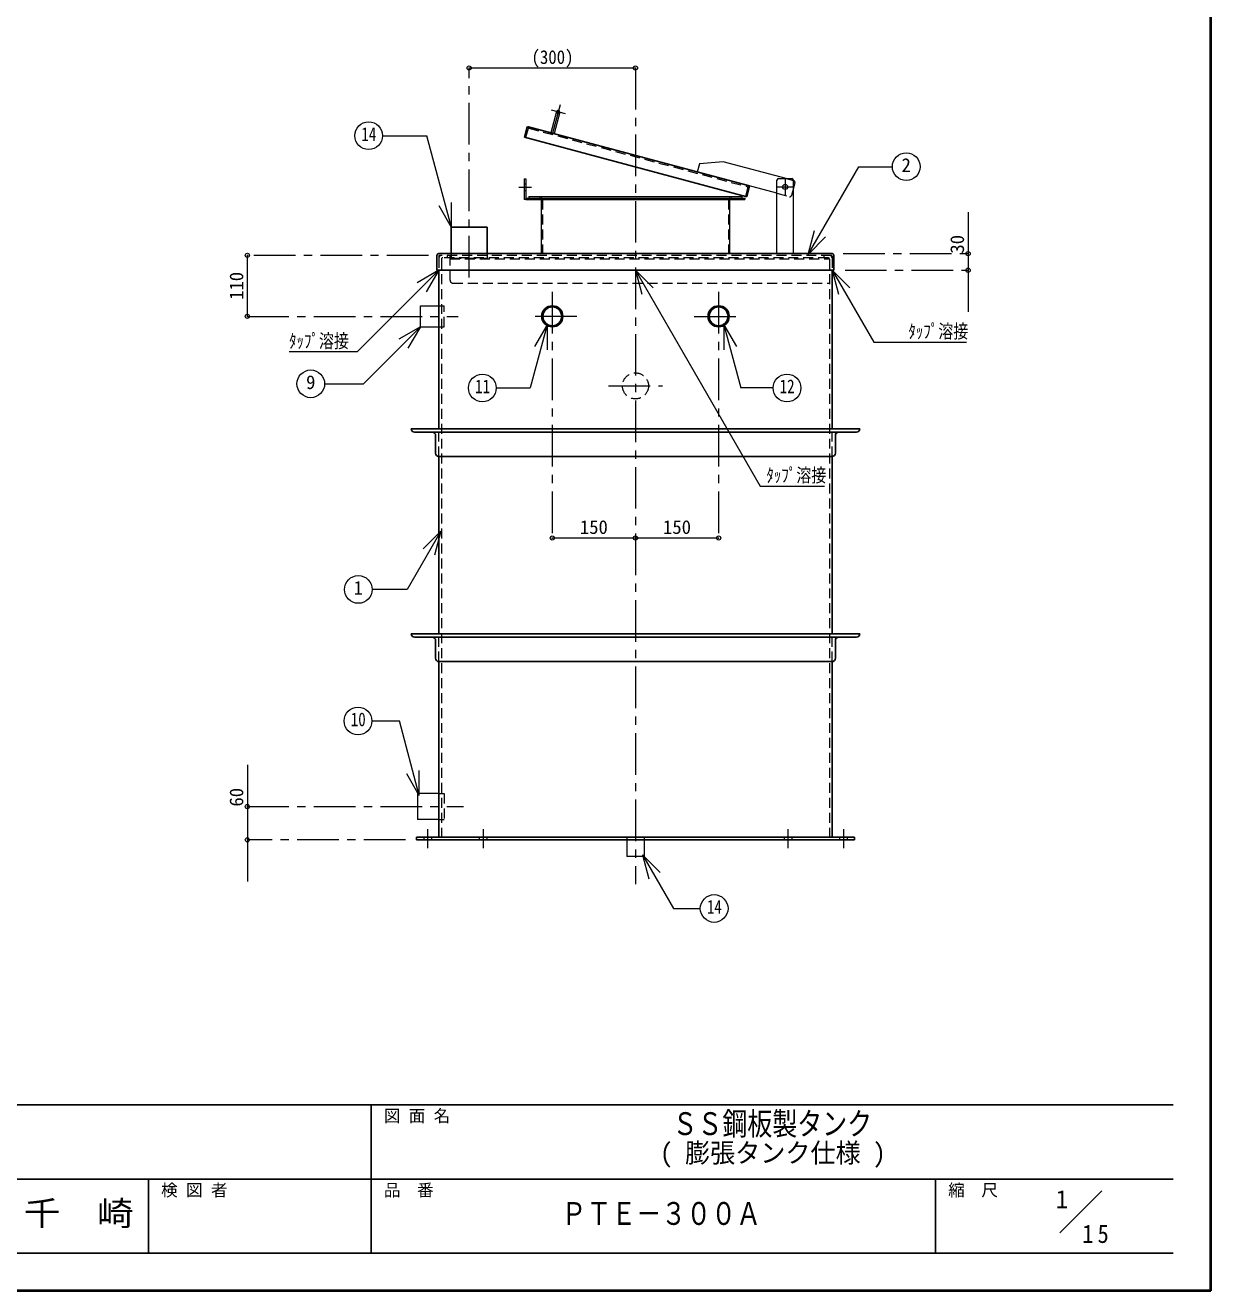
# Model space of a CAD drawing. Units: millimetres at full size, sheet at 1:15. Extents: x -3184 to 2891, y -2037 to 2178.
# Drawn here: x 753 to 2891, y -2037 to 246 of the extents above; entities that cross this region are included whole.
import ezdxf
from ezdxf.enums import TextEntityAlignment as Align

# ---------------------------------------------------------------- set-up
doc = ezdxf.new("R2010")
doc.units = ezdxf.units.MM
doc.header["$LTSCALE"] = 15
doc.header["$PDMODE"] = 32
doc.header["$PDSIZE"] = 7.5
doc.linetypes.add('CHAIN1', pattern=[8, 5, -1, 1, -1])
doc.linetypes.add('DASHED1', pattern=[1.8, 1.2, -0.6])
doc.layers.add('0-0', color=7, linetype='Continuous', lineweight=18)
doc.styles.add('ＭＳ ゴシック', font='')
doc.styles.get('ＭＳ ゴシック').set_extended_font_data('MS Gothic')

msp = doc.modelspace()

# ---------------------------------------------------------------- linework, layer by layer
at = {"layer": '0-0', "color": 1, "lineweight": 40}
for q in [(2890.8, 2177.87), (-3184.2, -2037.13)]:
    msp.add_line((2890.8, -2037.13), q, dxfattribs=at)
at = {"layer": '0-0', "color": 4, "lineweight": 9}
for p, q in [((1853.3, 168.87), (1553.3, 168.87)), ((1968.75, -4.22), (1964.87, -18.71)), ((2011.27, -0.08), (1968.75, -4.22)), ((2125.27, -30.63), (2011.27, -0.08)), ((1652.8, -30.93), (1655.8, -30.93)), ((1652.8, -30.93), (1652.8, -68.23)), ((1655.8, -30.93), (1655.8, -65.93)), ((2108.3, -57.14), (2056.82, -43.35)), ((2138.77, -34.25), (2138.3, -34.12)), ((2140.89, -37.92), (2138.3, -47.6)), ((1655.8, -68.23), (1652.8, -68.23)), ((1683.5, -69.38), (1683.5, -165.93)), ((2023.1, -69.38), (2023.1, -165.93)), ((2453.3, -90.93), (2453.3, -270.93)), ((1153.3, -279.13), (1153.3, -169.13)), ((1853.3, -679.13), (1703.3, -679.13)), ((2003.3, -679.13), (1853.3, -679.13)), ((1153.3, -1088.63), (1153.3, -1298.63))]:
    msp.add_line(p, q, dxfattribs=at)
at = {"layer": '0-0', "color": 4, "linetype": 'CHAIN1', "lineweight": 9}
for p, q in [((1553.3, -209.13), (1553.3, 168.87)), ((1853.3, 168.87), (1853.3, -1303.63)), ((1701.38, 93.3), (1726.49, 86.58)), ((1717.3, 102.5), (1703.58, 51.3)), ((2108.8, -45.63), (2137.8, -45.63)), ((2123.3, -31.13), (2123.3, -60.13)), ((1665.8, -46.93), (1642.8, -46.93)), ((1480.1, -169.13), (1153.3, -169.13)), ((2228.1, -165.93), (2453.3, -165.93)), ((2231.3, -195.93), (2453.3, -195.93)), ((1703.3, -235.13), (1703.3, -679.13)), ((2003.3, -235.13), (2003.3, -679.13)), ((1153.3, -279.13), (1533.3, -279.13)), ((1747.3, -279.13), (1659.3, -279.13)), ((1959.3, -279.13), (2047.3, -279.13)), ((1804.8, -404.63), (1901.8, -404.63)), ((1153.3, -1163.63), (1543.3, -1163.63)), ((1478.3, -1204.13), (1478.3, -1238.63)), ((1578.3, -1204.13), (1578.3, -1238.63)), ((2128.3, -1204.13), (2128.3, -1238.63)), ((2228.3, -1204.13), (2228.3, -1238.63)), ((1438.3, -1223.63), (1153.3, -1223.63))]:
    msp.add_line(p, q, dxfattribs=at)
at = {"layer": '0-0'}
for p, q in [((1711.04, 90.72), (1700.69, 52.08)), ((1716.84, 89.16), (1706.48, 50.53)), ((1396.97, 46.7), (1477.21, 46.7)), ((1521.6, -118.97), (1477.21, 46.7)), ((2108.3, -165.93), (2108.3, -33.63)), ((2111.3, -30.63), (2135.3, -30.63)), ((2138.3, -165.93), (2138.3, -33.63)), ((1655.8, -65.93), (2050.8, -65.93)), ((1660.8, -62.93), (2045.8, -62.93)), ((1660.8, -62.93), (1660.8, -65.93)), ((2045.8, -65.93), (2045.8, -62.93)), ((2050.8, -65.93), (2050.8, -68.23)), ((1521.6, -118.97), (1499.1, -80)), ((1521.6, -118.97), (1521.6, -73.97)), ((2164.5, -167.51), (2176.15, -124.04)), ((2164.5, -167.51), (2196.32, -135.69)), ((1498.5, -195.93), (1459.53, -218.43)), ((1498.5, -195.93), (1476, -234.9)), ((1853.3, -195.93), (1864.94, -239.4)), ((1853.3, -195.93), (1885.12, -227.75)), ((2208.1, -195.93), (2219.74, -239.4)), ((2208.1, -195.93), (2239.92, -227.75)), ((1465.3, -298.13), (1465.3, -260.13)), ((1465.3, -260.13), (1498.8, -260.13)), ((1693.87, -294.55), (1663.37, -408.38)), ((1693.87, -294.55), (1671.37, -333.53)), ((1693.87, -294.55), (1693.87, -339.55)), ((2012.73, -294.55), (2012.73, -339.55)), ((2012.73, -294.55), (2035.23, -333.53)), ((2012.73, -294.55), (2043.21, -408.32)), ((1465.51, -297.86), (1362.46, -400.9)), ((1465.51, -297.86), (1426.54, -320.36)), ((1465.51, -297.86), (1443.01, -336.83)), ((1465.3, -298.13), (1498.8, -298.13)), ((1292.66, -400.9), (1362.46, -400.9)), ((1602.25, -408.38), (1663.37, -408.38)), ((2101.52, -408.32), (2043.21, -408.32)), ((1502.16, -666.59), (1470.34, -698.41)), ((1502.16, -666.59), (1490.52, -710.05)), ((1377.95, -1009.19), (1427.42, -1009.19)), ((1463.43, -1143.57), (1427.42, -1009.19)), ((1463.43, -1143.57), (1440.93, -1104.6)), ((1463.43, -1143.57), (1463.43, -1098.57)), ((1460.3, -1140.13), (1460.3, -1187.13)), ((1498.8, -1140.13), (1460.3, -1140.13)), ((1498.8, -1187.13), (1460.3, -1187.13)), ((1837.8, -1222.13), (1837.8, -1253.63)), ((1868.8, -1222.13), (1868.8, -1253.63)), ((1868.8, -1253.63), (1837.8, -1253.63)), ((1865.85, -1250.65), (1897.67, -1282.47)), ((1865.85, -1250.65), (1877.5, -1294.12)), ((2618.97, -1932.89), (2694.73, -1857.13))]:
    msp.add_line(p, q, dxfattribs=at)
at = {"layer": '0-0', "color": 5, "lineweight": 25}
for p, q in [((1657.59, 61.25), (1653.01, 44.15)), ((2056.82, -43.35), (1660.41, 62.87)), ((1653.01, 44.15), (2053.87, -63.26)), ((2058.45, -46.16), (2053.87, -63.26)), ((1520.8, -118.13), (1585.8, -118.13)), ((1520.8, -165.93), (1520.8, -118.13)), ((1585.8, -165.93), (1585.8, -118.13)), ((1495.3, -169.13), (1495.3, -195.93)), ((2208.1, -165.93), (1498.5, -165.93)), ((2211.3, -169.13), (2211.3, -195.93)), ((2211.3, -195.93), (1495.3, -195.93)), ((1498.8, -195.93), (1498.8, -482.13)), ((2207.8, -195.93), (2207.8, -482.13)), ((1448.8, -482.13), (2257.8, -482.13)), ((2251.8, -488.13), (1454.8, -488.13)), ((1492.8, -494.13), (1492.8, -526.13)), ((2213.8, -494.13), (2213.8, -526.13)), ((1498.8, -532.13), (1498.8, -852.13)), ((2207.8, -532.13), (1498.8, -532.13)), ((2207.8, -532.13), (2207.8, -852.13)), ((1448.8, -852.13), (2257.8, -852.13)), ((2251.8, -858.13), (1454.8, -858.13)), ((1492.8, -864.13), (1492.8, -896.13)), ((2213.8, -864.13), (2213.8, -896.13)), ((1498.8, -902.13), (1498.8, -1219.13)), ((2207.8, -902.13), (1498.8, -902.13)), ((2207.8, -902.13), (2207.8, -1219.13)), ((1458.3, -1219.13), (1458.3, -1223.63)), ((1458.3, -1223.63), (2248.3, -1223.63))]:
    msp.add_line(p, q, dxfattribs=at)
at = {"layer": '0-0', "linetype": 'DASHED1'}
for p, q in [((1659.51, 59.54), (1655.23, 43.55)), ((1660.92, 60.35), (2055.12, -45.27)), ((2055.93, -46.68), (2051.65, -62.67)), ((1498.5, -170.73), (1498.5, -195.93)), ((1498.8, -173.63), (1498.8, -195.93)), ((2206.5, -169.13), (1500.1, -169.13)), ((1503.3, -175.88), (1503.3, -1219.13)), ((2201.05, -173.63), (1505.55, -173.63)), ((1513.8, -169.13), (1513.8, -173.63)), ((1585.8, -165.93), (1585.8, -174.13)), ((2192.8, -169.13), (2192.8, -173.63)), ((2203.3, -175.88), (2203.3, -1219.13)), ((2207.8, -173.63), (2207.8, -195.93)), ((2208.1, -170.73), (2208.1, -195.93)), ((1498.8, -532.13), (1498.8, -482.13)), ((2207.8, -532.13), (2207.8, -482.13)), ((1498.8, -902.13), (1498.8, -852.13)), ((2207.8, -902.13), (2207.8, -852.13)), ((1571.3, -1219.13), (1571.3, -1223.63)), ((1585.3, -1219.13), (1585.3, -1223.63)), ((2121.3, -1219.13), (2121.3, -1223.63)), ((2135.3, -1219.13), (2135.3, -1223.63))]:
    msp.add_line(p, q, dxfattribs=at)
at = {"layer": '0-0', "color": 4, "linetype": 'DASHED1', "lineweight": 9}
for p, q in [((1661.81, 62.5), (1661.21, 60.27)), ((1670.98, 60.04), (1670.39, 57.82)), ((1655.8, -40.93), (1652.8, -40.93)), ((2125.27, -30.63), (2138.3, -34.12)), ((1655.8, -52.93), (1652.8, -52.93)), ((1680.8, -62.93), (1680.8, -65.93)), ((1685.8, -68.23), (1685.8, -169.13)), ((2020.8, -68.23), (2020.8, -169.13)), ((2025.8, -65.93), (2025.8, -62.93)), ((2108.3, -57.14), (2131.01, -63.22)), ((2138.3, -47.6), (2134.68, -61.1)), ((1513.8, -169.13), (1513.8, -173.63)), ((1518.8, -214.13), (1518.8, -169.13)), ((1518.8, -175.13), (2203.3, -175.13)), ((2192.8, -169.13), (2192.8, -173.63)), ((1523.8, -219.13), (2203.3, -219.13)), ((1498.8, -260.13), (1508.3, -260.13)), ((1508.3, -298.13), (1508.3, -260.13)), ((1498.8, -298.13), (1508.3, -298.13)), ((1498.8, -1140.13), (1508.3, -1140.13)), ((1508.3, -1140.13), (1508.3, -1187.13)), ((1498.8, -1187.13), (1508.3, -1187.13)), ((1471.3, -1219.13), (1471.3, -1223.63)), ((1485.3, -1219.13), (1485.3, -1223.63)), ((1837.8, -1219.13), (1837.8, -1222.13)), ((1868.8, -1219.13), (1868.8, -1222.13)), ((2221.3, -1219.13), (2221.3, -1223.63)), ((2235.3, -1219.13), (2235.3, -1223.63))]:
    msp.add_line(p, q, dxfattribs=at)
at = {"layer": '0-0', "color": 6, "lineweight": 25}
for p, q in [((-3116.7, -1701.77), (2823.3, -1701.77)), ((1376.87, -1969.63), (1376.87, -1701.77)), ((2823.3, -1835.7), (-230.27, -1835.7)), ((975.08, -1969.63), (975.08, -1835.7)), ((2394.73, -1969.63), (2394.73, -1835.7)), ((2823.3, -1969.63), (-3116.7, -1969.63))]:
    msp.add_line(p, q, dxfattribs=at)
at = {"layer": '0-0'}
for points in [[(2164.5, -167.51), (2255.93, -9.14), (2316.66, -9.14)], [(1655.8, -65.93), (1655.8, -68.23), (2050.8, -68.23)], [(1498.5, -195.93), (1351.1, -343.33), (1228.4, -343.33)], [(1853.3, -195.93), (2078.23, -585.52), (2194.44, -585.52)], [(2208.1, -195.93), (2283.13, -325.89), (2450.53, -325.89)], [(1502.16, -666.59), (1441.35, -771.92), (1378.48, -771.92)], [(1865.85, -1250.65), (1921.78, -1347.52), (1970.24, -1347.52)]]:
    msp.add_lwpolyline(points, dxfattribs=at)
at = {"layer": '0-0', "linetype": 'DASHED1'}
msp.add_lwpolyline([(1520.8, -165.93), (1520.8, -174.13), (1585.8, -174.13)], dxfattribs=at)
at = {"layer": '0-0', "color": 5, "lineweight": 25}
msp.add_lwpolyline([(1458.3, -1219.13), (2248.3, -1219.13), (2248.3, -1223.63)], dxfattribs=at)
at = {"layer": '0-0'}
for centre, radius in [((1371.97, 46.7), 25), ((2341.66, -9.14), 25), ((2123.3, -45.63), 4.5), ((1267.66, -400.9), 25), ((1577.25, -408.38), 25), ((2126.52, -408.32), 25), ((1353.48, -771.92), 25), ((1352.95, -1009.19), 25), ((1995.24, -1347.52), 25)]:
    msp.add_circle(centre, radius, dxfattribs=at)
at = {"layer": '0-0', "color": 5, "lineweight": 25}
for centre, radius in [((1703.3, -279.13), 19), ((1703.3, -279.13), 17), ((2003.3, -279.13), 19), ((2003.3, -279.13), 17)]:
    msp.add_circle(centre, radius, dxfattribs=at)
at = {"layer": '0-0', "color": 4, "linetype": 'DASHED1', "lineweight": 9}
msp.add_circle((1853.3, -404.63), 23.5, dxfattribs=at)
at = {"layer": '0-0'}
for centre, start, end in [((1713.94, 89.94), 345, 165), ((2111.3, -33.63), 90, 180), ((2135.3, -33.63), 0, 90)]:
    msp.add_arc(centre, 3, start, end, dxfattribs=at)
at = {"layer": '0-0', "color": 4, "linetype": 'DASHED1', "lineweight": 9}
for centre, radius, start, end in [((1713.94, 89.94), 3, 165, 345), ((1683.5, -68.23), 2.3, 0, 90), ((2023.1, -68.23), 2.3, 90, 180), ((2131.78, -60.33), 3, 255, 345), ((1523.8, -214.13), 5, 180, 270)]:
    msp.add_arc(centre, radius, start, end, dxfattribs=at)
at = {"layer": '0-0', "color": 5, "lineweight": 25}
for centre, radius, start, end in [((1659.81, 60.65), 2.3, 75, 165), ((2056.23, -45.57), 2.3, 345, 75), ((1498.5, -169.13), 3.2, 90, 180), ((2208.1, -169.13), 3.2, 0, 90), ((1454.8, -482.13), 6, 180, 270), ((1486.8, -494.13), 6, 0, 90), ((2219.8, -494.13), 6, 90, 180), ((2251.8, -482.13), 6, 270, 0), ((1498.8, -526.13), 6, 180, 270), ((2207.8, -526.13), 6, 270, 0), ((1454.8, -852.13), 6, 180, 270), ((1486.8, -864.13), 6, 0, 90), ((2219.8, -864.13), 6, 90, 180), ((2251.8, -852.13), 6, 270, 0), ((1498.8, -896.13), 6, 180, 270), ((2207.8, -896.13), 6, 270, 0)]:
    msp.add_arc(centre, radius, start, end, dxfattribs=at)
at = {"layer": '0-0', "linetype": 'DASHED1'}
for centre, radius, start, end in [((1660.63, 59.24), 1.15, 75, 165), ((2054.82, -46.38), 1.15, 345, 75), ((1500.1, -170.73), 1.6, 90, 180), ((1503.3, -173.63), 4.5, 90, 180), ((1505.55, -175.88), 2.25, 90, 180), ((2201.05, -175.88), 2.25, 0, 90), ((2203.3, -173.63), 4.5, 0, 90), ((2206.5, -170.73), 1.6, 0, 90)]:
    msp.add_arc(centre, radius, start, end, dxfattribs=at)
at = {"layer": '0-0', "color": 4, "lineweight": 9}
for centre, radius, start, end in [((2138, -37.14), 3, 345, 75), ((1682.35, -69.38), 1.15, 0, 90), ((2024.25, -69.38), 1.15, 90, 180)]:
    msp.add_arc(centre, radius, start, end, dxfattribs=at)
at = {"layer": '0-0', "color": 1}
for p in [(1553.3, 168.87), (1853.3, 168.87), (1153.3, -169.13), (2453.3, -165.93), (2453.3, -195.93), (1153.3, -279.13), (1703.3, -679.13), (1853.3, -679.13), (2003.3, -679.13), (1153.3, -1163.63), (1153.3, -1223.63)]:
    msp.add_point(p, dxfattribs=at)

# ---------------------------------------------------------------- texts
at = {"layer": '0-0', "style": 'ＭＳ ゴシック'}
for s, height, width, p in [('(300)', 24.74, 0.9, (1665.8, 168.87)), ('14', 24.74, 0.8, (1358.84, 29.82)), ('ﾀｯﾌﾟ溶接', 24.74, 0.8, (2345.53, -325.89)), ('ﾀｯﾌﾟ溶接', 24.74, 0.8, (1228.4, -343.33)), ('11', 24.74, 0.8, (1564.12, -425.25)), ('12', 24.74, 0.8, (2113.39, -425.2)), ('ﾀｯﾌﾟ溶接', 24.74, 0.8, (2089.44, -585.52)), ('10', 24.74, 0.8, (1339.82, -1026.06)), ('14', 24.74, 0.8, (1982.12, -1364.4)), ('ＳＳ鋼板製タンク', 41.24, 0.8, (1920.08, -1768.74)), ('( 膨張タンク仕様 )', 34.92, 0.95, (1897.58, -1816.36)), ('千\u3000崎', 43.99, 1.1, (750.08, -1932.67)), ('ＰＴＥ－３００Ａ', 41.24, 0.8, (1719.86, -1930.79))]:
    msp.add_text(s, height=height, dxfattribs=dict(at, width=width)).set_placement(p, align=Align.BOTTOM_LEFT)
for s, height, p in [('2', 24.74, (2333.22, -26.02)), ('9', 24.74, (1259.22, -417.78)), ('150', 24.74, (1752.99, -679.13)), ('150', 24.74, (1902.99, -679.13)), ('1', 24.74, (1345.04, -788.8)), ('図 面 名', 21.99, (1399.37, -1739.27)), ('検 図 者', 21.99, (997.58, -1873.2)), ('品\u3000番', 21.99, (1399.37, -1873.2)), ('縮\u3000尺', 21.99, (2417.23, -1873.2)), ('1', 32.99, (2611.35, -1898.42))]:
    msp.add_text(s, height=height, dxfattribs=at).set_placement(p, align=Align.BOTTOM_LEFT)
for s, p in [('30', (2453.3, -165.93)), ('110', (1153.3, -249.44)), ('60', (1153.3, -1163.63))]:
    msp.add_text(s, height=24.74, rotation=90, dxfattribs=at).set_placement(p, align=Align.BOTTOM_LEFT)
at = {"layer": '0-0', "insert": (2659.3, -1951.48), "char_height": 32.99, "attachment_point": 7, "style": 'ＭＳ ゴシック'}
msp.add_mtext('\\T1.36;\\W0.9;15', dxfattribs=at)

doc.saveas('drawing.dxf')
